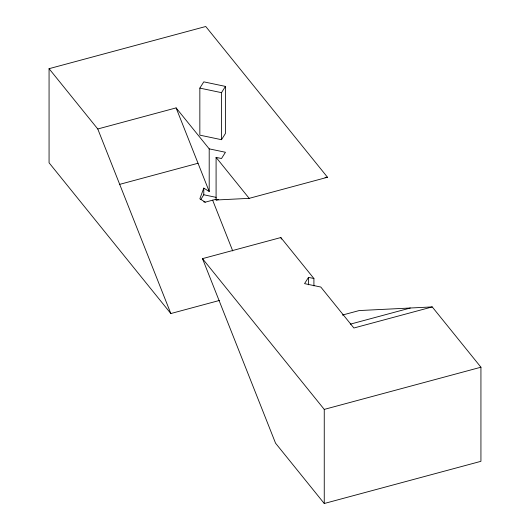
<?xml version="1.0" encoding="UTF-8"?>
<svg xmlns="http://www.w3.org/2000/svg" width="530" height="530" viewBox="0 0 530 530"><rect width="100%" height="100%" fill="white"/><g stroke="black" fill="none" stroke-linecap="round" stroke-linejoin="round"><path stroke-width="0.79" d="M209.198 148.857L225.442 152.269L221.5 158.523L216.088 157.383L216.088 200.002L249.173 198.352L327.507 177.258L205.746 26.5L49.065 68.681L97.772 128.982L176.112 107.895L209.198 148.857L209.198 191.476L203.785 188.117L199.843 198.803L205.256 202.162L216.333 199.181M199.843 88.106L203.785 81.852L225.442 86.403L225.442 133.454L221.5 139.701L199.843 135.15L199.843 88.106L221.5 92.657L225.442 86.403M200.718 199.631L203.785 194.768L203.785 188.117M313.912 278.515L308.5 277.375L304.558 283.63L320.802 287.041L353.888 328.004L432.228 306.916L480.935 367.217L480.935 461.319L324.254 503.5L275.554 443.193L202.493 258.64L280.827 237.546L313.912 278.515L313.912 285.889M119.694 184.354L198.028 163.26M49.065 68.681L49.065 162.783L170.832 313.541L219.592 300.417M342.38 315.078L359.168 310.56L432.228 306.916M350.356 324.148L410.306 308.01M202.493 258.64L324.254 409.399L480.935 367.217M216.088 200.002L218.453 199.532M325.036 177.384L327.507 177.258M203.785 194.768L216.16 197.372M203.706 201.837L205.256 202.162M216.088 157.383L249.173 198.352M280.827 237.546L281.437 239.083M176.112 107.895L209.198 191.476M212.643 200.174L232.73 250.928M97.772 128.982L170.832 313.541M324.254 409.399L324.254 503.5M308.5 277.375L308.5 284.796M221.5 92.657L221.5 139.701"/></g></svg>
